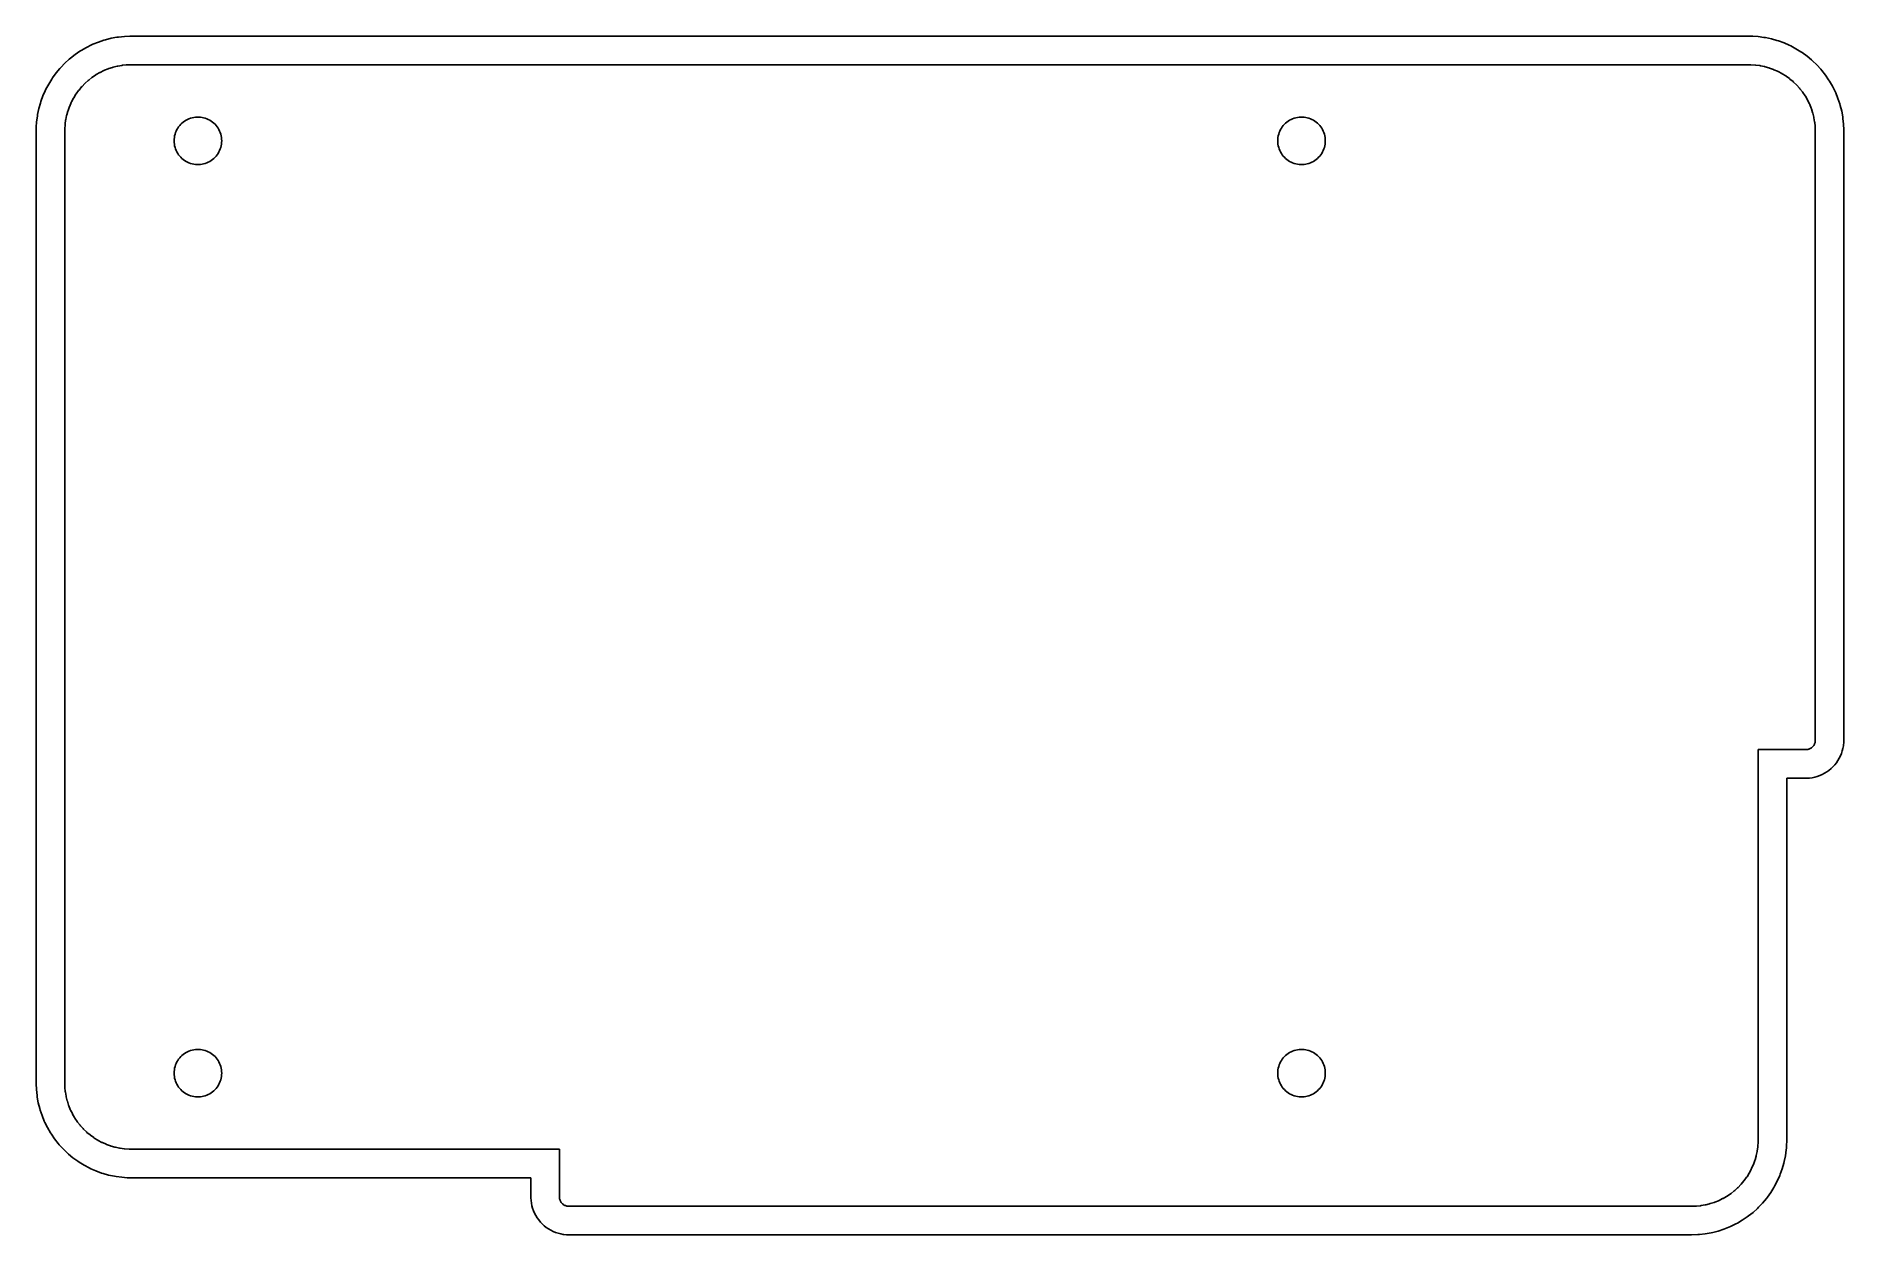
# Model space of a CAD drawing. Header units: metres. Extents: x -5 to 90, y -5 to 58.
import ezdxf

# ---------------------------------------------------------------- set-up
doc = ezdxf.new("R2010")
doc.units = ezdxf.units.M

msp = doc.modelspace()

# ---------------------------------------------------------------- linework, layer by layer
for p, q in [((-0.678879, 57.9534), (-0.764832, 57.9404)), ((-0.365875, 57.9863), (-0.678879, 57.9534)), ((-0.069809, 57.9988), (-0.365875, 57.9863)), ((85, 58), (-0.069809, 57.9988)), ((85.1387, 57.9979), (85, 58)), ((85.2137, 57.9947), (85.1387, 57.9979)), ((85.5051, 57.9741), (85.2137, 57.9947)), ((85.7993, 57.935), (85.5051, 57.9741)), ((-2.95325, 57.0343), (-3.19995, 56.8416)), ((-2.70815, 57.2022), (-2.95325, 57.0343)), ((-2.63435, 57.2494), (-2.70815, 57.2022)), ((-2.36258, 57.4063), (-2.63435, 57.2494)), ((-2.09688, 57.5383), (-2.36258, 57.4063)), ((-2.01782, 57.5744), (-2.09688, 57.5383)), ((-1.7265, 57.6922), (-2.01782, 57.5744)), ((-1.44502, 57.7859), (-1.7265, 57.6922)), ((-1.36143, 57.8108), (-1.44502, 57.7859)), ((-1.05624, 57.8869), (-1.36143, 57.8108)), ((-0.764832, 57.9404), (-1.05624, 57.8869)), ((85.8853, 57.9207), (85.7993, 57.935)), ((86.1929, 57.8553), (85.8853, 57.9207)), ((86.4784, 57.7757), (86.1929, 57.8553)), ((86.5615, 57.7496), (86.4784, 57.7757)), ((86.8563, 57.6423), (86.5615, 57.7496)), ((87.1287, 57.5235), (86.8563, 57.6423)), ((87.2077, 57.4859), (87.1287, 57.5235)), ((87.4845, 57.3387), (87.2077, 57.4859)), ((87.7375, 57.1832), (87.4845, 57.3387)), ((87.8105, 57.135), (87.7375, 57.1832)), ((88.0645, 56.9504), (87.8105, 57.135)), ((-3.95044, 56.0645), (-4.13503, 55.8105)), ((-3.76149, 56.293), (-3.95044, 56.0645)), ((-3.70409, 56.3581), (-3.76149, 56.293)), ((-3.48579, 56.5842), (-3.70409, 56.3581)), ((-3.2666, 56.7844), (-3.48579, 56.5842)), ((-3.19995, 56.8416), (-3.2666, 56.7844)), ((-1.83977, 55.9771), (-1.65843, 56.0818)), ((-1.65843, 56.0818), (-1.62758, 56.0983)), ((-1.62758, 56.0983), (-1.43938, 56.19)), ((-1.43938, 56.19), (-1.40752, 56.2042)), ((-1.40752, 56.2042), (-1.21336, 56.2827)), ((-1.21336, 56.2827), (-1.18059, 56.2946)), ((-1.18059, 56.2946), (-0.981445, 56.3593)), ((-0.981445, 56.3593), (-0.947876, 56.3689)), ((-0.947876, 56.3689), (-0.74469, 56.4196)), ((-0.74469, 56.4196), (-0.710556, 56.4268)), ((-0.710556, 56.4268), (-0.504349, 56.4632)), ((-0.504349, 56.4632), (-0.469772, 56.4681)), ((-0.469772, 56.4681), (-0.26152, 56.49)), ((-0.26152, 56.49), (-0.22673, 56.4924)), ((-0.22673, 56.4924), (-0.017456, 56.4997)), ((-0.017456, 56.4997), (85, 56.5)), ((85, 56.5), (85.1134, 56.4981)), ((85.1134, 56.4981), (85.3484, 56.4823)), ((85.3484, 56.4823), (85.3832, 56.4787)), ((85.3832, 56.4787), (85.5905, 56.4496)), ((85.5905, 56.4496), (85.6249, 56.4435)), ((85.6249, 56.4435), (85.8297, 56.4)), ((85.8297, 56.4), (85.8636, 56.3915)), ((85.8636, 56.3915), (86.0649, 56.3338)), ((86.0649, 56.3338), (86.098, 56.323)), ((86.098, 56.323), (86.2948, 56.2514)), ((86.2948, 56.2514), (86.3272, 56.2383)), ((86.3272, 56.2383), (86.5185, 56.1532)), ((86.5185, 56.1532), (86.5498, 56.1379)), ((86.5498, 56.1379), (86.7347, 56.0396)), ((88.293, 56.7615), (88.0645, 56.9504)), ((88.3581, 56.7041), (88.293, 56.7615)), ((88.5842, 56.4858), (88.3581, 56.7041)), ((88.7844, 56.2666), (88.5842, 56.4858)), ((88.8416, 56.2), (88.7844, 56.2666)), ((89.0343, 55.9532), (88.8416, 56.2)), ((-4.52345, 55.1287), (-4.64235, 54.8563)), ((-4.48587, 55.2077), (-4.52345, 55.1287)), ((-4.33873, 55.4845), (-4.48587, 55.2077)), ((-4.18315, 55.7375), (-4.33873, 55.4845)), ((-4.13503, 55.8105), (-4.18315, 55.7375)), ((-2.89162, 54.9715), (-2.76854, 55.1409)), ((-2.76854, 55.1409), (-2.74704, 55.1684)), ((-2.74704, 55.1684), (-2.61244, 55.3288)), ((-2.61244, 55.3288), (-2.58911, 55.3547)), ((-2.58911, 55.3547), (-2.44365, 55.5053)), ((-2.44365, 55.5053), (-2.41853, 55.5296)), ((-2.41853, 55.5296), (-2.26292, 55.6697)), ((-2.26292, 55.6697), (-2.23619, 55.6921)), ((-2.23619, 55.6921), (-2.07118, 55.821)), ((-2.07118, 55.821), (-2.04295, 55.8416)), ((-2.04295, 55.8416), (-1.86935, 55.9587)), ((-1.86935, 55.9587), (-1.83977, 55.9771)), ((86.7347, 56.0396), (86.765, 56.0221)), ((86.765, 56.0221), (86.9426, 55.9111)), ((86.9426, 55.9111), (86.9715, 55.8916)), ((86.9715, 55.8916), (87.1409, 55.7685)), ((87.1409, 55.7685), (87.1684, 55.747)), ((87.1684, 55.747), (87.3288, 55.6124)), ((87.3288, 55.6124), (87.3547, 55.5891)), ((87.3547, 55.5891), (87.5053, 55.4436)), ((87.5053, 55.4436), (87.5296, 55.4185)), ((87.5296, 55.4185), (87.6697, 55.2629)), ((87.6697, 55.2629), (87.6921, 55.2362)), ((87.6921, 55.2362), (87.821, 55.0712)), ((89.2022, 55.7081), (89.0343, 55.9532)), ((89.2494, 55.6344), (89.2022, 55.7081)), ((89.4063, 55.3626), (89.2494, 55.6344)), ((89.5383, 55.0969), (89.4063, 55.3626)), ((-4.85533, 54.1929), (-4.92072, 53.8853)), ((-4.77567, 54.4784), (-4.85533, 54.1929)), ((-4.7496, 54.5615), (-4.77567, 54.4784)), ((-4.64235, 54.8563), (-4.7496, 54.5615)), ((-3.32301, 54.098), (-3.2514, 54.2948)), ((-3.2514, 54.2948), (-3.23833, 54.3272)), ((-3.23833, 54.3272), (-3.15315, 54.5185)), ((-3.15315, 54.5185), (-3.13786, 54.5498)), ((-3.13786, 54.5498), (-3.03957, 54.7347)), ((-3.03957, 54.7347), (-3.02209, 54.765)), ((-3.02209, 54.765), (-2.91112, 54.9426)), ((-2.91112, 54.9426), (-2.89162, 54.9715)), ((87.821, 55.0712), (87.8416, 55.043)), ((87.8416, 55.043), (87.9587, 54.8694)), ((87.9587, 54.8694), (87.9771, 54.8398)), ((87.9771, 54.8398), (88.0818, 54.6584)), ((88.0818, 54.6584), (88.0983, 54.6276)), ((88.0983, 54.6276), (88.19, 54.4394)), ((88.19, 54.4394), (88.2042, 54.4075)), ((88.2042, 54.4075), (88.2827, 54.2134)), ((88.2827, 54.2134), (88.2946, 54.1806)), ((88.2946, 54.1806), (88.3593, 53.9814)), ((89.5744, 55.0178), (89.5383, 55.0969)), ((89.6922, 54.7265), (89.5744, 55.0178)), ((89.7859, 54.445), (89.6922, 54.7265)), ((89.8108, 54.3614), (89.7859, 54.445)), ((89.8869, 54.0562), (89.8108, 54.3614)), ((-4.99474, 53.2137), (-4.99788, 53.1387)), ((-4.97414, 53.5051), (-4.99474, 53.2137)), ((-4.93495, 53.7993), (-4.97414, 53.5051)), ((-4.92072, 53.8853), (-4.93495, 53.7993)), ((-3.49809, 53.1134), (-3.48235, 53.3484)), ((-3.48235, 53.3484), (-3.4787, 53.3832)), ((-3.4787, 53.3832), (-3.44955, 53.5905)), ((-3.44955, 53.5905), (-3.4435, 53.6249)), ((-3.4435, 53.6249), (-3.39996, 53.8297)), ((-3.39996, 53.8297), (-3.39151, 53.8636)), ((-3.39151, 53.8636), (-3.33379, 54.0649)), ((-3.33379, 54.0649), (-3.32301, 54.098)), ((2.48872, 53.2347), (2.43993, 53.1624)), ((2.54243, 53.3035), (2.48872, 53.2347)), ((2.60081, 53.3683), (2.54243, 53.3035)), ((2.66357, 53.4289), (2.60081, 53.3683)), ((2.73042, 53.485), (2.66357, 53.4289)), ((2.80099, 53.5363), (2.73042, 53.485)), ((2.875, 53.5825), (2.80099, 53.5363)), ((2.95203, 53.6235), (2.875, 53.5825)), ((3.03174, 53.659), (2.95203, 53.6235)), ((3.11372, 53.6888), (3.03174, 53.659)), ((3.19759, 53.7129), (3.11372, 53.6888)), ((3.28293, 53.731), (3.19759, 53.7129)), ((3.36934, 53.7431), (3.28293, 53.731)), ((3.45638, 53.7492), (3.36934, 53.7431)), ((3.54361, 53.7492), (3.45638, 53.7492)), ((3.63065, 53.7431), (3.54361, 53.7492)), ((3.71706, 53.731), (3.63065, 53.7431)), ((3.8024, 53.7129), (3.71706, 53.731)), ((3.88626, 53.6888), (3.8024, 53.7129)), ((3.96825, 53.659), (3.88626, 53.6888)), ((4.04796, 53.6235), (3.96825, 53.659)), ((4.125, 53.5825), (4.04796, 53.6235)), ((4.19899, 53.5363), (4.125, 53.5825)), ((4.26956, 53.485), (4.19899, 53.5363)), ((4.33641, 53.4289), (4.26956, 53.485)), ((4.39917, 53.3683), (4.33641, 53.4289)), ((4.45755, 53.3035), (4.39917, 53.3683)), ((4.51126, 53.2347), (4.45755, 53.3035)), ((4.56006, 53.1624), (4.51126, 53.2347)), ((60.4887, 53.2347), (60.4399, 53.1624)), ((60.5424, 53.3035), (60.4887, 53.2347)), ((60.6008, 53.3683), (60.5424, 53.3035)), ((60.6636, 53.4289), (60.6008, 53.3683)), ((60.7304, 53.485), (60.6636, 53.4289)), ((60.801, 53.5363), (60.7304, 53.485)), ((60.875, 53.5825), (60.801, 53.5363)), ((60.952, 53.6235), (60.875, 53.5825)), ((61.0317, 53.659), (60.952, 53.6235)), ((61.1137, 53.6888), (61.0317, 53.659)), ((61.1976, 53.7129), (61.1137, 53.6888)), ((61.2829, 53.731), (61.1976, 53.7129)), ((61.3693, 53.7431), (61.2829, 53.731)), ((61.4564, 53.7492), (61.3693, 53.7431)), ((61.5436, 53.7492), (61.4564, 53.7492)), ((61.6306, 53.7431), (61.5436, 53.7492)), ((61.7171, 53.731), (61.6306, 53.7431)), ((61.8024, 53.7129), (61.7171, 53.731)), ((61.8863, 53.6888), (61.8024, 53.7129)), ((61.9682, 53.659), (61.8863, 53.6888)), ((62.048, 53.6235), (61.9682, 53.659)), ((62.125, 53.5825), (62.048, 53.6235)), ((62.199, 53.5363), (62.125, 53.5825)), ((62.2696, 53.485), (62.199, 53.5363)), ((62.3364, 53.4289), (62.2696, 53.485)), ((62.3992, 53.3683), (62.3364, 53.4289)), ((62.4576, 53.3035), (62.3992, 53.3683)), ((62.5113, 53.2347), (62.4576, 53.3035)), ((62.5601, 53.1624), (62.5113, 53.2347)), ((88.3593, 53.9814), (88.3689, 53.9479)), ((88.3689, 53.9479), (88.4196, 53.7447)), ((88.4196, 53.7447), (88.4268, 53.7106)), ((88.4268, 53.7106), (88.4632, 53.5043)), ((88.4632, 53.5043), (88.4681, 53.4698)), ((88.4681, 53.4698), (88.49, 53.2615)), ((88.49, 53.2615), (88.4924, 53.2267)), ((88.4924, 53.2267), (88.4997, 53.0175)), ((89.9404, 53.7648), (89.8869, 54.0562)), ((89.9534, 53.6789), (89.9404, 53.7648)), ((89.9863, 53.3659), (89.9534, 53.6789)), ((89.9988, 53.0698), (89.9863, 53.3659)), ((-4.99788, 53.1387), (-5, 53)), ((-5, 53), (-4.99878, 2.93019)), ((-3.5, 53), (-3.49809, 53.1134)), ((-3.49969, 2.98254), (-3.5, 53)), ((2.25304, 52.5872), (2.25, 52.5)), ((2.25, 52.5), (2.25304, 52.4128)), ((2.26216, 52.674), (2.25304, 52.5872)), ((2.25304, 52.4128), (2.26216, 52.326)), ((2.27731, 52.7599), (2.26216, 52.674)), ((2.26216, 52.326), (2.27731, 52.2401)), ((2.29842, 52.8445), (2.27731, 52.7599)), ((2.32538, 52.9275), (2.29842, 52.8445)), ((2.35806, 53.0084), (2.32538, 52.9275)), ((2.3963, 53.0868), (2.35806, 53.0084)), ((2.43993, 53.1624), (2.3963, 53.0868)), ((4.60368, 53.0868), (4.56006, 53.1624)), ((4.64192, 53.0084), (4.60368, 53.0868)), ((4.67461, 52.9275), (4.64192, 53.0084)), ((4.70157, 52.8445), (4.67461, 52.9275)), ((4.72267, 52.7599), (4.70157, 52.8445)), ((4.73782, 52.674), (4.72267, 52.7599)), ((4.72267, 52.2401), (4.73782, 52.326)), ((4.74695, 52.5872), (4.73782, 52.674)), ((4.73782, 52.326), (4.74695, 52.4128)), ((4.75, 52.5), (4.74695, 52.5872)), ((4.74695, 52.4128), (4.75, 52.5)), ((60.253, 52.5872), (60.25, 52.5)), ((60.25, 52.5), (60.253, 52.4128)), ((60.2622, 52.674), (60.253, 52.5872)), ((60.253, 52.4128), (60.2622, 52.326)), ((60.2773, 52.7599), (60.2622, 52.674)), ((60.2622, 52.326), (60.2773, 52.2401)), ((60.2984, 52.8445), (60.2773, 52.7599)), ((60.3254, 52.9275), (60.2984, 52.8445)), ((60.3581, 53.0084), (60.3254, 52.9275)), ((60.3963, 53.0868), (60.3581, 53.0084)), ((60.4399, 53.1624), (60.3963, 53.0868)), ((62.6037, 53.0868), (62.5601, 53.1624)), ((62.6419, 53.0084), (62.6037, 53.0868)), ((62.6746, 52.9275), (62.6419, 53.0084)), ((62.7016, 52.8445), (62.6746, 52.9275)), ((62.7227, 52.7599), (62.7016, 52.8445)), ((62.7378, 52.674), (62.7227, 52.7599)), ((62.7227, 52.2401), (62.7378, 52.326)), ((62.7469, 52.5872), (62.7378, 52.674)), ((62.7378, 52.326), (62.7469, 52.4128)), ((62.75, 52.5), (62.7469, 52.5872)), ((62.7469, 52.4128), (62.75, 52.5)), ((88.4997, 53.0175), (88.5, 21)), ((90, 21), (89.9988, 53.0698)), ((2.27731, 52.2401), (2.29842, 52.1554)), ((2.29842, 52.1554), (2.32538, 52.0725)), ((2.32538, 52.0725), (2.35806, 51.9916)), ((2.35806, 51.9916), (2.3963, 51.9131)), ((2.3963, 51.9131), (2.43993, 51.8376)), ((2.43993, 51.8376), (2.48872, 51.7653)), ((2.48872, 51.7653), (2.54243, 51.6965)), ((2.54243, 51.6965), (2.60081, 51.6317)), ((2.60081, 51.6317), (2.66357, 51.5711)), ((2.66357, 51.5711), (2.73042, 51.515)), ((2.73042, 51.515), (2.80099, 51.4637)), ((2.80099, 51.4637), (2.87498, 51.4175)), ((2.87498, 51.4175), (2.95203, 51.3765)), ((2.95203, 51.3765), (3.03174, 51.341)), ((3.03174, 51.341), (3.11372, 51.3112)), ((3.11372, 51.3112), (3.19759, 51.2871)), ((3.8024, 51.2871), (3.88626, 51.3112)), ((3.88626, 51.3112), (3.96825, 51.341)), ((3.96825, 51.341), (4.04796, 51.3765)), ((4.04796, 51.3765), (4.125, 51.4175)), ((4.125, 51.4175), (4.19899, 51.4637)), ((4.19899, 51.4637), (4.26956, 51.515)), ((4.26956, 51.515), (4.33641, 51.5711)), ((4.33641, 51.5711), (4.39917, 51.6317)), ((4.39917, 51.6317), (4.45755, 51.6965)), ((4.45755, 51.6965), (4.51126, 51.7653)), ((4.51126, 51.7653), (4.56006, 51.8376)), ((4.56006, 51.8376), (4.60368, 51.9131)), ((4.60368, 51.9131), (4.64192, 51.9916)), ((4.64192, 51.9916), (4.67461, 52.0725)), ((4.67461, 52.0725), (4.70157, 52.1554)), ((4.70157, 52.1554), (4.72267, 52.2401)), ((60.2773, 52.2401), (60.2984, 52.1554)), ((60.2984, 52.1554), (60.3254, 52.0725)), ((60.3254, 52.0725), (60.3581, 51.9916)), ((60.3581, 51.9916), (60.3963, 51.9131)), ((60.3963, 51.9131), (60.4399, 51.8376)), ((60.4399, 51.8376), (60.4887, 51.7653)), ((60.4887, 51.7653), (60.5424, 51.6965)), ((60.5424, 51.6965), (60.6008, 51.6317)), ((60.6008, 51.6317), (60.6636, 51.5711)), ((60.6636, 51.5711), (60.7304, 51.515)), ((60.7304, 51.515), (60.801, 51.4637)), ((60.801, 51.4637), (60.875, 51.4175)), ((60.875, 51.4175), (60.952, 51.3765)), ((60.952, 51.3765), (61.0317, 51.341)), ((61.0317, 51.341), (61.1137, 51.3112)), ((61.1137, 51.3112), (61.1976, 51.2871)), ((61.8024, 51.2871), (61.8863, 51.3112)), ((61.8863, 51.3112), (61.9682, 51.341)), ((61.9682, 51.341), (62.048, 51.3765)), ((62.048, 51.3765), (62.125, 51.4175)), ((62.125, 51.4175), (62.199, 51.4637)), ((62.199, 51.4637), (62.2696, 51.515)), ((62.2696, 51.515), (62.3364, 51.5711)), ((62.3364, 51.5711), (62.3992, 51.6317)), ((62.3992, 51.6317), (62.4576, 51.6965)), ((62.4576, 51.6965), (62.5113, 51.7653)), ((62.5113, 51.7653), (62.5601, 51.8376)), ((62.5601, 51.8376), (62.6037, 51.9131)), ((62.6037, 51.9131), (62.6419, 51.9916)), ((62.6419, 51.9916), (62.6746, 52.0725)), ((62.6746, 52.0725), (62.7016, 52.1554)), ((62.7016, 52.1554), (62.7227, 52.2401)), ((3.19759, 51.2871), (3.28293, 51.269)), ((3.28293, 51.269), (3.36934, 51.2568)), ((3.36934, 51.2568), (3.45638, 51.2507)), ((3.45638, 51.2507), (3.54361, 51.2507)), ((3.54361, 51.2507), (3.63065, 51.2568)), ((3.63065, 51.2568), (3.71706, 51.269)), ((3.71706, 51.269), (3.8024, 51.2871)), ((61.1976, 51.2871), (61.2829, 51.269)), ((61.2829, 51.269), (61.3693, 51.2568)), ((61.3693, 51.2568), (61.4564, 51.2507)), ((61.4564, 51.2507), (61.5436, 51.2507)), ((61.5436, 51.2507), (61.6306, 51.2568)), ((61.6306, 51.2568), (61.7171, 51.269)), ((61.7171, 51.269), (61.8024, 51.2871)), ((88.4924, 20.9132), (88.4852, 20.879)), ((88.4973, 20.9477), (88.4924, 20.9132)), ((88.5, 21), (88.4973, 20.9477)), ((89.9952, 20.869), (90, 21)), ((88, 20.5), (85.5, 20.5)), ((85.5, 20.5), (85.5, 0)), ((88.0349, 20.5012), (88, 20.5)), ((88.0696, 20.5049), (88.0349, 20.5012)), ((88.104, 20.5109), (88.0696, 20.5049)), ((88.1378, 20.5194), (88.104, 20.5109)), ((88.171, 20.5302), (88.1378, 20.5194)), ((88.2034, 20.5432), (88.171, 20.5302)), ((88.2347, 20.5585), (88.2034, 20.5432)), ((88.265, 20.576), (88.2347, 20.5585)), ((88.2939, 20.5955), (88.265, 20.576)), ((88.3214, 20.617), (88.2939, 20.5955)), ((88.3473, 20.6403), (88.3214, 20.617)), ((88.3716, 20.6654), (88.3473, 20.6403)), ((88.394, 20.6922), (88.3716, 20.6654)), ((88.4145, 20.7204), (88.394, 20.6922)), ((88.433, 20.75), (88.4145, 20.7204)), ((88.4494, 20.7808), (88.433, 20.75)), ((88.4636, 20.8127), (88.4494, 20.7808)), ((88.4755, 20.8455), (88.4636, 20.8127)), ((88.4852, 20.879), (88.4755, 20.8455)), ((89.6867, 19.9256), (89.7573, 20.0455)), ((89.7573, 20.0455), (89.8199, 20.171)), ((89.8199, 20.171), (89.8732, 20.2998)), ((89.8732, 20.2998), (89.9173, 20.4318)), ((89.9173, 20.4318), (89.9524, 20.5675)), ((89.9524, 20.5675), (89.9778, 20.7046)), ((89.9778, 20.7046), (89.9827, 20.7392)), ((89.9827, 20.7392), (89.9952, 20.869)), ((87, 19), (88.0525, 19.0009)), ((87, 0), (87, 19)), ((88.0525, 19.0009), (88.1917, 19.0094)), ((88.1917, 19.0094), (88.3299, 19.0276)), ((88.3299, 19.0276), (88.4667, 19.0554)), ((88.4667, 19.0554), (88.6015, 19.0928)), ((88.6015, 19.0928), (88.733, 19.1394)), ((88.733, 19.1394), (88.861, 19.1951)), ((88.861, 19.1951), (88.9847, 19.2594)), ((88.9847, 19.2594), (89.1035, 19.3322)), ((89.1035, 19.3322), (89.2174, 19.4135)), ((89.2174, 19.4135), (89.3252, 19.5024)), ((89.3252, 19.5024), (89.4265, 19.5985)), ((89.4265, 19.5985), (89.5203, 19.7009)), ((89.5203, 19.7009), (89.6076, 19.8105)), ((89.6076, 19.8105), (89.6867, 19.9256)), ((2.29842, 3.84454), (2.27731, 3.75989)), ((2.32538, 3.92752), (2.29842, 3.84454)), ((2.35806, 4.00841), (2.32538, 3.92752)), ((2.3963, 4.08684), (2.35806, 4.00841)), ((2.43993, 4.16238), (2.3963, 4.08684)), ((2.48872, 4.23473), (2.43993, 4.16238)), ((2.54243, 4.30348), (2.48872, 4.23473)), ((2.60081, 4.36832), (2.54243, 4.30348)), ((2.66357, 4.42892), (2.60081, 4.36832)), ((2.73042, 4.485), (2.66357, 4.42892)), ((2.80099, 4.53629), (2.73042, 4.485)), ((2.875, 4.58252), (2.80099, 4.53629)), ((2.95203, 4.62349), (2.875, 4.58252)), ((3.03174, 4.65897), (2.95203, 4.62349)), ((3.11372, 4.68881), (3.03174, 4.65897)), ((3.19759, 4.71286), (3.11372, 4.68881)), ((3.28293, 4.731), (3.19759, 4.71286)), ((3.36934, 4.74315), (3.28293, 4.731)), ((3.45638, 4.74924), (3.36934, 4.74315)), ((3.54361, 4.74924), (3.45638, 4.74924)), ((3.63065, 4.74315), (3.54361, 4.74924)), ((3.71706, 4.731), (3.63065, 4.74315)), ((3.8024, 4.71286), (3.71706, 4.731)), ((3.88626, 4.68881), (3.8024, 4.71286)), ((3.96825, 4.65897), (3.88626, 4.68881)), ((4.04796, 4.62349), (3.96825, 4.65897)), ((4.125, 4.58252), (4.04796, 4.62349)), ((4.19899, 4.53629), (4.125, 4.58252)), ((4.26956, 4.485), (4.19899, 4.53629)), ((4.33641, 4.42892), (4.26956, 4.485)), ((4.39917, 4.36832), (4.33641, 4.42892)), ((4.45755, 4.30348), (4.39917, 4.36832)), ((4.51126, 4.23473), (4.45755, 4.30348)), ((4.56006, 4.16238), (4.51126, 4.23473)), ((4.60368, 4.08684), (4.56006, 4.16238)), ((4.64192, 4.00841), (4.60368, 4.08684)), ((4.67461, 3.92752), (4.64192, 4.00841)), ((4.70157, 3.84454), (4.67461, 3.92752)), ((4.72267, 3.75989), (4.70157, 3.84454)), ((60.2984, 3.84454), (60.2773, 3.75989)), ((60.3254, 3.92752), (60.2984, 3.84454)), ((60.3581, 4.00841), (60.3254, 3.92752)), ((60.3963, 4.08684), (60.3581, 4.00841)), ((60.4399, 4.16238), (60.3963, 4.08684)), ((60.4887, 4.23473), (60.4399, 4.16238)), ((60.5424, 4.30348), (60.4887, 4.23473)), ((60.6008, 4.36832), (60.5424, 4.30348)), ((60.6636, 4.42892), (60.6008, 4.36832)), ((60.7304, 4.485), (60.6636, 4.42892)), ((60.801, 4.53629), (60.7304, 4.485)), ((60.875, 4.58252), (60.801, 4.53629)), ((60.952, 4.62349), (60.875, 4.58252)), ((61.0317, 4.65897), (60.952, 4.62349)), ((61.1137, 4.68881), (61.0317, 4.65897)), ((61.1976, 4.71286), (61.1137, 4.68881)), ((61.2829, 4.731), (61.1976, 4.71286)), ((61.3693, 4.74315), (61.2829, 4.731)), ((61.4564, 4.74924), (61.3693, 4.74315)), ((61.5436, 4.74924), (61.4564, 4.74924)), ((61.6306, 4.74315), (61.5436, 4.74924)), ((61.7171, 4.731), (61.6306, 4.74315)), ((61.8024, 4.71286), (61.7171, 4.731)), ((61.8863, 4.68881), (61.8024, 4.71286)), ((61.9682, 4.65897), (61.8863, 4.68881)), ((62.048, 4.62349), (61.9682, 4.65897)), ((62.125, 4.58252), (62.048, 4.62349)), ((62.199, 4.53629), (62.125, 4.58252)), ((62.2696, 4.485), (62.199, 4.53629)), ((62.3364, 4.42892), (62.2696, 4.485)), ((62.3992, 4.36832), (62.3364, 4.42892)), ((62.4576, 4.30348), (62.3992, 4.36832)), ((62.5113, 4.23473), (62.4576, 4.30348)), ((62.5601, 4.16238), (62.5113, 4.23473)), ((62.6037, 4.08684), (62.5601, 4.16238)), ((62.6419, 4.00841), (62.6037, 4.08684)), ((62.6746, 3.92752), (62.6419, 4.00841)), ((62.7016, 3.84454), (62.6746, 3.92752)), ((62.7227, 3.75989), (62.7016, 3.84454)), ((-4.99878, 2.93019), (-4.98633, 2.63412)), ((-3.49239, 2.77327), (-3.49969, 2.98254)), ((2.25304, 3.58719), (2.25, 3.5)), ((2.25, 3.5), (2.25304, 3.4128)), ((2.26216, 3.67397), (2.25304, 3.58719)), ((2.25304, 3.4128), (2.26216, 3.32602)), ((2.27731, 3.75989), (2.26216, 3.67397)), ((2.26216, 3.32602), (2.27731, 3.2401)), ((2.27731, 3.2401), (2.29842, 3.15544)), ((2.29842, 3.15544), (2.32538, 3.07246)), ((2.32538, 3.07246), (2.35806, 2.99158)), ((2.35806, 2.99158), (2.3963, 2.91315)), ((2.3963, 2.91315), (2.43993, 2.8376)), ((4.56006, 2.8376), (4.60368, 2.91315)), ((4.60368, 2.91315), (4.64192, 2.99158)), ((4.64192, 2.99158), (4.67461, 3.07246)), ((4.67461, 3.07246), (4.70157, 3.15544)), ((4.70157, 3.15544), (4.72267, 3.2401)), ((4.73782, 3.67397), (4.72267, 3.75989)), ((4.72267, 3.2401), (4.73782, 3.32602)), ((4.74695, 3.58719), (4.73782, 3.67397)), ((4.73782, 3.32602), (4.74695, 3.4128)), ((4.75, 3.5), (4.74695, 3.58719)), ((4.74695, 3.4128), (4.75, 3.5)), ((60.253, 3.58719), (60.25, 3.5)), ((60.25, 3.5), (60.253, 3.4128)), ((60.2622, 3.67397), (60.253, 3.58719)), ((60.253, 3.4128), (60.2622, 3.32602)), ((60.2773, 3.75989), (60.2622, 3.67397)), ((60.2622, 3.32602), (60.2773, 3.2401)), ((60.2773, 3.2401), (60.2984, 3.15544)), ((60.2984, 3.15544), (60.3254, 3.07246)), ((60.3254, 3.07246), (60.3581, 2.99158)), ((60.3581, 2.99158), (60.3963, 2.91315)), ((60.3963, 2.91315), (60.4399, 2.8376)), ((62.5601, 2.8376), (62.6037, 2.91315)), ((62.6037, 2.91315), (62.6419, 2.99158)), ((62.6419, 2.99158), (62.6746, 3.07246)), ((62.6746, 3.07246), (62.7016, 3.15544)), ((62.7016, 3.15544), (62.7227, 3.2401)), ((62.7378, 3.67397), (62.7227, 3.75989)), ((62.7227, 3.2401), (62.7378, 3.32602)), ((62.7469, 3.58719), (62.7378, 3.67397)), ((62.7378, 3.32602), (62.7469, 3.4128)), ((62.75, 3.5), (62.7469, 3.58719)), ((62.7469, 3.4128), (62.75, 3.5)), ((-4.98633, 2.63412), (-4.95343, 2.32112)), ((-4.95343, 2.32112), (-4.94041, 2.23517)), ((-4.94041, 2.23517), (-4.88689, 1.94376)), ((-4.88689, 1.94376), (-4.81081, 1.63857)), ((-3.48996, 2.73848), (-3.49239, 2.77327)), ((-3.46808, 2.53023), (-3.48996, 2.73848)), ((-3.46321, 2.49565), (-3.46808, 2.53023)), ((-3.42685, 2.28944), (-3.46321, 2.49565)), ((-3.4196, 2.25531), (-3.42685, 2.28944)), ((-3.36894, 2.05212), (-3.4196, 2.25531)), ((-3.35931, 2.01855), (-3.36894, 2.05212)), ((-3.2946, 1.81941), (-3.35931, 2.01855)), ((2.43993, 2.8376), (2.48872, 2.76526)), ((2.48872, 2.76526), (2.54243, 2.6965)), ((2.54243, 2.6965), (2.60081, 2.63167)), ((2.60081, 2.63167), (2.66357, 2.57106)), ((2.66357, 2.57106), (2.73042, 2.51498)), ((2.73042, 2.51498), (2.80099, 2.4637)), ((2.80099, 2.4637), (2.87498, 2.41747)), ((2.87498, 2.41747), (2.95203, 2.3765)), ((2.95203, 2.3765), (3.03174, 2.34102)), ((3.03174, 2.34102), (3.11372, 2.31117)), ((3.11372, 2.31117), (3.19759, 2.28712)), ((3.19759, 2.28712), (3.28293, 2.26898)), ((3.28293, 2.26898), (3.36934, 2.25684)), ((3.36934, 2.25684), (3.45638, 2.25075)), ((3.45638, 2.25075), (3.54361, 2.25075)), ((3.54361, 2.25075), (3.63065, 2.25684)), ((3.63065, 2.25684), (3.71706, 2.26898)), ((3.71706, 2.26898), (3.8024, 2.28712)), ((3.8024, 2.28712), (3.88626, 2.31117)), ((3.88626, 2.31117), (3.96825, 2.34102)), ((3.96825, 2.34102), (4.04796, 2.3765)), ((4.04796, 2.3765), (4.125, 2.41747)), ((4.125, 2.41747), (4.19899, 2.4637)), ((4.19899, 2.4637), (4.26956, 2.51498)), ((4.26956, 2.51498), (4.33641, 2.57106)), ((4.33641, 2.57106), (4.39917, 2.63167)), ((4.39917, 2.63167), (4.45755, 2.6965)), ((4.45755, 2.6965), (4.51126, 2.76526)), ((4.51126, 2.76526), (4.56006, 2.8376)), ((60.4399, 2.8376), (60.4887, 2.76526)), ((60.4887, 2.76526), (60.5424, 2.6965)), ((60.5424, 2.6965), (60.6008, 2.63167)), ((60.6008, 2.63167), (60.6636, 2.57106)), ((60.6636, 2.57106), (60.7304, 2.51498)), ((60.7304, 2.51498), (60.801, 2.4637)), ((60.801, 2.4637), (60.875, 2.41747)), ((60.875, 2.41747), (60.952, 2.3765)), ((60.952, 2.3765), (61.0317, 2.34102)), ((61.0317, 2.34102), (61.1137, 2.31117)), ((61.1137, 2.31117), (61.1976, 2.28712)), ((61.1976, 2.28712), (61.2829, 2.26898)), ((61.2829, 2.26898), (61.3693, 2.25684)), ((61.3693, 2.25684), (61.4564, 2.25075)), ((61.4564, 2.25075), (61.5436, 2.25075)), ((61.5436, 2.25075), (61.6306, 2.25684)), ((61.6306, 2.25684), (61.7171, 2.26898)), ((61.7171, 2.26898), (61.8024, 2.28712)), ((61.8024, 2.28712), (61.8863, 2.31117)), ((61.8863, 2.31117), (61.9682, 2.34102)), ((61.9682, 2.34102), (62.048, 2.3765)), ((62.048, 2.3765), (62.125, 2.41747)), ((62.125, 2.41747), (62.199, 2.4637)), ((62.199, 2.4637), (62.2696, 2.51498)), ((62.2696, 2.51498), (62.3364, 2.57106)), ((62.3364, 2.57106), (62.3992, 2.63167)), ((62.3992, 2.63167), (62.4576, 2.6965)), ((62.4576, 2.6965), (62.5113, 2.76526)), ((62.5113, 2.76526), (62.5601, 2.8376)), ((-4.81081, 1.63857), (-4.78589, 1.55498)), ((-4.78589, 1.55498), (-4.69217, 1.2735)), ((-4.69217, 1.2735), (-4.57445, 0.982178)), ((-4.57445, 0.982178), (-4.53825, 0.903122)), ((-3.28267, 1.78664), (-3.2946, 1.81941)), ((-3.20422, 1.59248), (-3.28267, 1.78664)), ((-3.19003, 1.56062), (-3.20422, 1.59248)), ((-3.09825, 1.37242), (-3.19003, 1.56062)), ((-3.08185, 1.34157), (-3.09825, 1.37242)), ((-2.97714, 1.16023), (-3.08185, 1.34157)), ((-2.95866, 1.13065), (-2.97714, 1.16023)), ((-2.84157, 0.957047), (-2.95866, 1.13065)), ((-2.82104, 0.928818), (-2.84157, 0.957047)), ((-4.53825, 0.903122), (-4.4063, 0.637421)), ((-4.4063, 0.637421), (-4.2494, 0.365646)), ((-4.2494, 0.365646), (-4.20221, 0.291855)), ((-4.20221, 0.291855), (-4.03429, 0.046753)), ((-4.03429, 0.046753), (-3.84155, -0.199951)), ((-2.69212, 0.763809), (-2.82104, 0.928818)), ((-2.66971, 0.737076), (-2.69212, 0.763809)), ((-2.5296, 0.581467), (-2.66971, 0.737076)), ((-2.50534, 0.556351), (-2.5296, 0.581467)), ((-2.35471, 0.410889), (-2.50534, 0.556351)), ((-2.32878, 0.387558), (-2.35471, 0.410889)), ((-2.16838, 0.25296), (-2.32878, 0.387558)), ((-2.14087, 0.231461), (-2.16838, 0.25296)), ((-1.97147, 0.108383), (-2.14087, 0.231461)), ((-1.94257, 0.088882), (-1.97147, 0.108383)), ((-1.76498, -0.022095), (-1.94257, 0.088882)), ((85.5, 0), (85.4981, -0.113449)), ((86.9979, -0.138657), (87, 0)), ((-3.84155, -0.199951), (-3.78444, -0.266602)), ((-3.78444, -0.266602), (-3.5842, -0.485794)), ((-3.5842, -0.485794), (-3.35812, -0.704086)), ((-3.35812, -0.704086), (-3.29298, -0.76149)), ((-3.29298, -0.76149), (-3.0645, -0.950439)), ((-1.73471, -0.039566), (-1.76498, -0.022095)), ((-1.54982, -0.137863), (-1.73471, -0.039566)), ((-1.51849, -0.153152), (-1.54982, -0.137863)), ((-1.32721, -0.238327), (-1.51849, -0.153152)), ((-1.29482, -0.251404), (-1.32721, -0.238327)), ((-1.09804, -0.323013), (-1.29482, -0.251404)), ((-1.06488, -0.333786), (-1.09804, -0.323013)), ((-0.863602, -0.39151), (-1.06488, -0.333786)), ((-0.829727, -0.399963), (-0.863602, -0.39151)), ((-0.624908, -0.443497), (-0.829727, -0.399963)), ((-0.590546, -0.449554), (-0.624908, -0.443497)), ((-0.383179, -0.478699), (-0.590546, -0.449554)), ((-0.34845, -0.482346), (-0.383179, -0.478699)), ((-0.113449, -0.498093), (-0.34845, -0.482346)), ((0, -0.5), (-0.113449, -0.498093)), ((22.5, -0.5), (0, -0.5)), ((22.5, -3), (22.5, -0.5)), ((85.3915, -0.863602), (85.3338, -1.06488)), ((85.4, -0.829727), (85.3915, -0.863602)), ((85.4435, -0.624908), (85.4, -0.829727)), ((85.4496, -0.590546), (85.4435, -0.624908)), ((85.4787, -0.383179), (85.4496, -0.590546)), ((85.4823, -0.34845), (85.4787, -0.383179)), ((85.4981, -0.113449), (85.4823, -0.34845)), ((86.8672, -1.14159), (86.9268, -0.850967)), ((86.9268, -0.850967), (86.9705, -0.539825)), ((86.9705, -0.539825), (86.979, -0.44873)), ((86.979, -0.44873), (86.9947, -0.21373)), ((86.9947, -0.21373), (86.9979, -0.138657)), ((-3.0645, -0.950439), (-2.81047, -1.13503)), ((-2.81047, -1.13503), (-2.7375, -1.18315)), ((-2.7375, -1.18315), (-2.48448, -1.33873)), ((-2.48448, -1.33873), (-2.20773, -1.48587)), ((-2.20773, -1.48587), (-2.12866, -1.52345)), ((-2.12866, -1.52345), (-1.85631, -1.64235)), ((-1.85631, -1.64235), (-1.56154, -1.7496)), ((-1.56154, -1.7496), (-1.47839, -1.77567)), ((-1.47839, -1.77567), (-1.19292, -1.85533)), ((-1.19292, -1.85533), (-0.88533, -1.92072)), ((85.0221, -1.76498), (84.9111, -1.94257)), ((85.0396, -1.73471), (85.0221, -1.76498)), ((85.1379, -1.54982), (85.0396, -1.73471)), ((85.1532, -1.51849), (85.1379, -1.54982)), ((85.2383, -1.32721), (85.1532, -1.51849)), ((85.2514, -1.29482), (85.2383, -1.32721)), ((85.323, -1.09804), (85.2514, -1.29482)), ((85.3338, -1.06488), (85.323, -1.09804)), ((86.5012, -2.17641), (86.6293, -1.8887)), ((86.6293, -1.8887), (86.661, -1.80777)), ((86.661, -1.80777), (86.7604, -1.52838)), ((86.7604, -1.52838), (86.8469, -1.22679)), ((86.8469, -1.22679), (86.8672, -1.14159)), ((-0.88533, -1.92072), (-0.799316, -1.93495)), ((-0.799316, -1.93495), (-0.505096, -1.97414)), ((-0.505096, -1.97414), (-0.21373, -1.99474)), ((-0.21373, -1.99474), (-0.138657, -1.99788)), ((-0.138657, -1.99788), (0, -2)), ((0, -2), (21, -2)), ((21, -2), (21.0009, -3.05246)), ((84.043, -2.84157), (83.8694, -2.95866)), ((84.0712, -2.82104), (84.043, -2.84157)), ((84.2362, -2.69212), (84.0712, -2.82104)), ((84.2629, -2.66971), (84.2362, -2.69212)), ((84.4185, -2.5296), (84.2629, -2.66971)), ((84.4436, -2.50534), (84.4185, -2.5296)), ((84.5891, -2.35471), (84.4436, -2.50534)), ((84.6124, -2.32878), (84.5891, -2.35471)), ((84.747, -2.16838), (84.6124, -2.32878)), ((84.7685, -2.14087), (84.747, -2.16838)), ((84.8916, -1.97147), (84.7685, -2.14087)), ((84.9111, -1.94257), (84.8916, -1.97147)), ((85.9821, -3.02254), (86.1545, -2.78157)), ((86.1545, -2.78157), (86.3213, -2.51476)), ((86.3213, -2.51476), (86.364, -2.43886)), ((86.364, -2.43886), (86.5012, -2.17641)), ((21.0009, -3.05246), (21.0094, -3.19167)), ((21.0094, -3.19167), (21.0276, -3.32988)), ((21.0276, -3.32988), (21.0554, -3.46667)), ((21.0554, -3.46667), (21.0928, -3.60152)), ((21.0928, -3.60152), (21.1394, -3.73296)), ((21.1394, -3.73296), (21.1951, -3.86104)), ((22.5012, -3.03488), (22.5, -3)), ((22.5049, -3.06958), (22.5012, -3.03488)), ((22.5109, -3.10396), (22.5049, -3.06958)), ((22.5194, -3.13782), (22.5109, -3.10396)), ((22.5302, -3.17101), (22.5194, -3.13782)), ((22.5432, -3.20337), (22.5302, -3.17101)), ((22.5585, -3.23474), (22.5432, -3.20337)), ((22.576, -3.26495), (22.5585, -3.23474)), ((22.5955, -3.2939), (22.576, -3.26495)), ((22.617, -3.3214), (22.5955, -3.2939)), ((22.6403, -3.34734), (22.617, -3.3214)), ((22.6654, -3.37157), (22.6403, -3.34734)), ((22.6922, -3.39401), (22.6654, -3.37157)), ((22.7204, -3.41452), (22.6922, -3.39401)), ((22.75, -3.43301), (22.7204, -3.41452)), ((22.7808, -3.4494), (22.75, -3.43301)), ((22.8127, -3.46359), (22.7808, -3.4494)), ((22.8455, -3.47552), (22.8127, -3.46359)), ((22.879, -3.48515), (22.8455, -3.47552)), ((22.9132, -3.4924), (22.879, -3.48515)), ((22.9477, -3.49725), (22.9132, -3.4924)), ((23, -3.5), (22.9477, -3.49725)), ((82, -3.5), (23, -3.5)), ((82.2267, -3.49239), (82, -3.5)), ((82.2615, -3.48996), (82.2267, -3.49239)), ((82.4698, -3.46808), (82.2615, -3.48996)), ((82.5043, -3.46321), (82.4698, -3.46808)), ((82.7106, -3.42685), (82.5043, -3.46321)), ((82.7447, -3.4196), (82.7106, -3.42685)), ((82.9479, -3.36894), (82.7447, -3.4196)), ((82.9814, -3.35931), (82.9479, -3.36894)), ((83.1806, -3.2946), (82.9814, -3.35931)), ((83.2134, -3.28267), (83.1806, -3.2946)), ((83.4075, -3.20422), (83.2134, -3.28267)), ((83.4394, -3.19003), (83.4075, -3.20422)), ((83.6276, -3.09825), (83.4394, -3.19003)), ((83.6584, -3.08185), (83.6276, -3.09825)), ((83.8398, -2.97714), (83.6584, -3.08185)), ((83.8694, -2.95866), (83.8398, -2.97714)), ((85.2267, -3.81914), (85.4607, -3.60846)), ((85.4607, -3.60846), (85.5227, -3.54732)), ((85.5227, -3.54732), (85.7274, -3.3322)), ((85.7274, -3.3322), (85.9289, -3.09201)), ((85.9289, -3.09201), (85.9821, -3.02254)), ((21.1951, -3.86104), (21.2594, -3.98466)), ((21.2594, -3.98466), (21.3322, -4.1035)), ((21.3322, -4.1035), (21.4135, -4.21744)), ((21.4135, -4.21744), (21.5024, -4.32521)), ((21.5024, -4.32521), (21.5985, -4.42653)), ((21.5985, -4.42653), (21.7009, -4.52034)), ((21.7009, -4.52034), (21.8105, -4.60757)), ((21.8105, -4.60757), (21.9256, -4.68666)), ((21.9256, -4.68666), (22.0455, -4.75731)), ((83.395, -4.80118), (83.6937, -4.7041)), ((83.6937, -4.7041), (83.7753, -4.67343)), ((83.7753, -4.67343), (84.0497, -4.56026)), ((84.0497, -4.56026), (84.3317, -4.4227)), ((84.3317, -4.4227), (84.4085, -4.38084)), ((84.4085, -4.38084), (84.6639, -4.23093)), ((84.6639, -4.23093), (84.925, -4.05481)), ((84.925, -4.05481), (84.9947, -4.00305)), ((84.9947, -4.00305), (85.2267, -3.81914)), ((22.0455, -4.75731), (22.171, -4.81985)), ((22.171, -4.81985), (22.2998, -4.87317)), ((22.2998, -4.87317), (22.4318, -4.91734)), ((22.4318, -4.91734), (22.5675, -4.95244)), ((22.5675, -4.95244), (22.7046, -4.97783)), ((22.7046, -4.97783), (22.7392, -4.98268)), ((22.7392, -4.98268), (22.869, -4.99519)), ((22.869, -4.99519), (23, -5)), ((23, -5), (82, -5)), ((82, -5), (82.3311, -4.98875)), ((82.3311, -4.98875), (82.4183, -4.98175)), ((82.4183, -4.98175), (82.7135, -4.94856)), ((82.7135, -4.94856), (83.0221, -4.89413)), ((83.0221, -4.89413), (83.1076, -4.87505)), ((83.1076, -4.87505), (83.395, -4.80118))]:
    msp.add_line(p, q)

doc.saveas('drawing.dxf')
